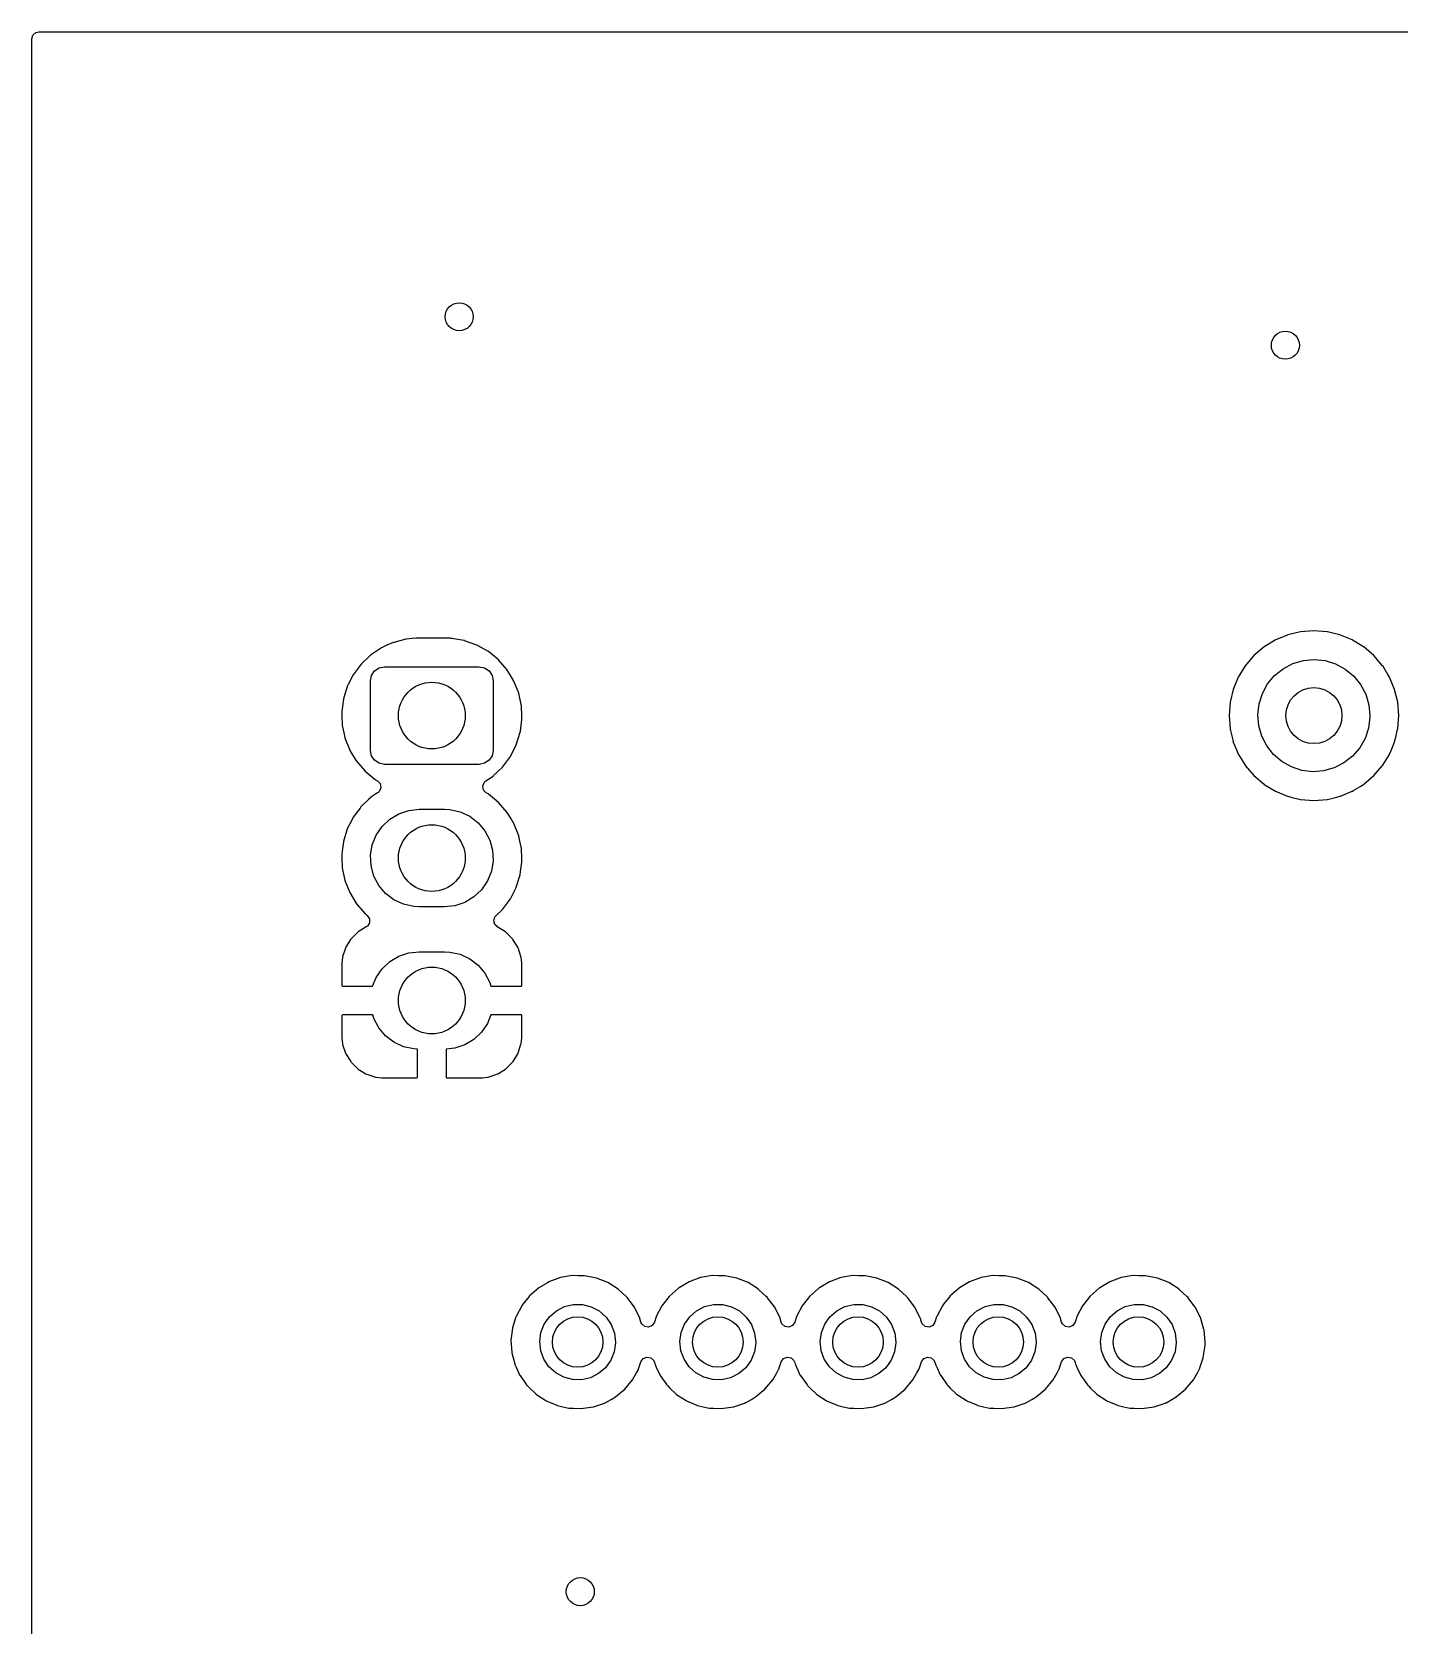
# Model space of a CAD drawing. Extents: x 41 to 172, y -238 to -26.
# Drawn here: x 41.15 to 65.53, y -54.32 to -25.91 of the extents above; entities that cross this region are included whole.
import ezdxf

# ---------------------------------------------------------------- set-up
doc = ezdxf.new("R2010")
doc.units = 0
doc.layers.add('BLACK', color=7, linetype='CONTINUOUS')

msp = doc.modelspace()

# ---------------------------------------------------------------- linework, layer by layer
at = {"layer": 'BLACK', "linetype": 'CONTINUOUS'}
for p, q in [((41.1485, -26.0345), (41.1685, -25.9664)), ((41.1485, -238.125), (41.1485, -26.0345)), ((41.1685, -25.9664), (41.2222, -25.9199)), ((41.2222, -25.9199), (41.2745, -25.9085)), ((41.2745, -25.9085), (172.085, -25.9085)), ((63.6206, -36.6416), (63.5404, -36.6609)), ((63.7665, -36.6066), (63.6206, -36.6416)), ((63.7713, -36.6055), (63.7665, -36.6066)), ((63.7665, -36.6066), (63.7665, -36.6066)), ((64.008, -36.5868), (63.7713, -36.6055)), ((64.2447, -36.6055), (64.008, -36.5868)), ((64.2495, -36.6066), (64.2447, -36.6055)), ((64.3954, -36.6416), (64.2495, -36.6066)), ((64.2495, -36.6066), (64.2495, -36.6066)), ((64.4756, -36.6609), (64.3954, -36.6416)), ((47.3822, -36.8911), (47.1881, -37.0218)), ((47.4807, -36.8467), (47.3822, -36.8911)), ((47.5906, -36.7973), (47.4807, -36.8467)), ((47.5955, -36.7951), (47.5906, -36.7973)), ((47.5906, -36.7973), (47.5906, -36.7973)), ((47.6006, -36.7937), (47.5955, -36.7951)), ((47.8167, -36.7376), (47.6006, -36.7937)), ((47.6006, -36.7937), (47.6006, -36.7937)), ((47.8219, -36.7363), (47.8167, -36.7376)), ((47.8167, -36.7376), (47.8167, -36.7376)), ((47.8272, -36.7358), (47.8219, -36.7363)), ((47.9284, -36.7273), (47.8272, -36.7358)), ((47.8272, -36.7358), (47.8272, -36.7358)), ((47.9963, -36.7215), (47.9284, -36.7273)), ((48.6107, -36.7215), (47.9963, -36.7215)), ((48.6122, -36.7216), (48.6107, -36.7215)), ((48.6311, -36.7225), (48.6122, -36.7216)), ((48.6122, -36.7216), (48.6122, -36.7216)), ((48.6352, -36.7227), (48.6311, -36.7225)), ((48.6311, -36.7225), (48.6311, -36.7225)), ((48.779, -36.7487), (48.6352, -36.7227)), ((48.8602, -36.7633), (48.779, -36.7487)), ((48.8654, -36.7643), (48.8602, -36.7633)), ((48.8602, -36.7633), (48.8602, -36.7633)), ((49.0853, -36.8441), (48.8654, -36.7643)), ((49.2886, -36.9598), (49.0853, -36.8441)), ((63.1186, -36.8758), (62.938, -37.03)), ((63.1228, -36.8732), (63.1186, -36.8758)), ((63.3168, -36.7543), (63.1228, -36.8732)), ((63.1228, -36.8732), (63.1228, -36.8732)), ((63.321, -36.7518), (63.3168, -36.7543)), ((63.3256, -36.7499), (63.321, -36.7518)), ((63.5358, -36.6628), (63.3256, -36.7499)), ((63.3256, -36.7499), (63.3256, -36.7499)), ((63.5404, -36.6609), (63.5358, -36.6628)), ((63.5358, -36.6628), (63.5358, -36.6628)), ((64.4802, -36.6628), (64.4756, -36.6609)), ((64.6904, -36.7499), (64.4802, -36.6628)), ((64.4802, -36.6628), (64.4802, -36.6628)), ((64.695, -36.7518), (64.6904, -36.7499)), ((64.6904, -36.7499), (64.6904, -36.7499)), ((64.6992, -36.7543), (64.695, -36.7518)), ((64.8932, -36.8732), (64.6992, -36.7543)), ((64.8974, -36.8758), (64.8932, -36.8732)), ((64.8932, -36.8732), (64.8932, -36.8732)), ((65.078, -37.03), (64.8974, -36.8758)), ((47.0188, -37.1833), (46.8792, -37.371)), ((47.1755, -37.0338), (47.0188, -37.1833)), ((47.1842, -37.0255), (47.1755, -37.0338)), ((47.1881, -37.0218), (47.1842, -37.0255)), ((47.1842, -37.0255), (47.1842, -37.0255)), ((49.4695, -37.1082), (49.2886, -36.9598)), ((49.6228, -37.2849), (49.4695, -37.1082)), ((62.7812, -37.2148), (62.6882, -37.3667)), ((62.7838, -37.2106), (62.7812, -37.2148)), ((62.7812, -37.2148), (62.7812, -37.2148)), ((62.938, -37.03), (62.7838, -37.2106)), ((63.4604, -37.2632), (63.6334, -37.1728)), ((63.6334, -37.1728), (63.8206, -37.1177)), ((63.8206, -37.1177), (64.015, -37.1)), ((64.015, -37.1), (64.2091, -37.1204)), ((64.2091, -37.1204), (64.3955, -37.1781)), ((64.3955, -37.1781), (64.5672, -37.271)), ((65.2322, -37.2106), (65.078, -37.03)), ((65.2348, -37.2148), (65.2322, -37.2106)), ((65.3278, -37.3667), (65.2348, -37.2148)), ((65.2348, -37.2148), (65.2348, -37.2148)), ((46.8768, -37.3757), (46.7909, -37.5446)), ((46.8792, -37.371), (46.8768, -37.3757)), ((46.8768, -37.3757), (46.8768, -37.3757)), ((47.185, -37.48), (47.204, -37.3843)), ((47.185, -38.72), (47.185, -37.48)), ((47.204, -37.3843), (47.2582, -37.3032)), ((47.2582, -37.3032), (47.3393, -37.249)), ((47.3393, -37.249), (47.435, -37.23)), ((47.435, -37.23), (49.125, -37.23)), ((49.125, -37.23), (49.2207, -37.249)), ((49.2207, -37.249), (49.3018, -37.3032)), ((49.3018, -37.3032), (49.356, -37.3843)), ((49.356, -37.3843), (49.375, -37.48)), ((49.375, -37.48), (49.375, -38.72)), ((49.6256, -37.2894), (49.6228, -37.2849)), ((49.678, -37.3757), (49.6256, -37.2894)), ((49.6256, -37.2894), (49.6256, -37.2894)), ((49.7442, -37.4849), (49.678, -37.3757)), ((49.8301, -37.7024), (49.7442, -37.4849)), ((62.6579, -37.4176), (62.5928, -37.5747)), ((62.6598, -37.413), (62.6579, -37.4176)), ((62.6579, -37.4176), (62.6579, -37.4176)), ((62.6882, -37.3667), (62.6598, -37.413)), ((63.1829, -37.535), (63.3083, -37.3855)), ((63.3083, -37.3855), (63.4604, -37.2632)), ((64.5672, -37.271), (64.7176, -37.3954)), ((64.7176, -37.3954), (64.8409, -37.5466)), ((65.3562, -37.413), (65.3278, -37.3667)), ((65.3581, -37.4176), (65.3562, -37.413)), ((65.4232, -37.5747), (65.3581, -37.4176)), ((65.3581, -37.4176), (65.3581, -37.4176)), ((46.7732, -37.5795), (46.7038, -37.8029)), ((46.7909, -37.5446), (46.7732, -37.5795)), ((49.8782, -37.9314), (49.8301, -37.7024)), ((62.5689, -37.6324), (62.5135, -37.8633)), ((62.5928, -37.5747), (62.5689, -37.6324)), ((63.0299, -37.8921), (63.0889, -37.7061)), ((63.0889, -37.7061), (63.1829, -37.535)), ((64.8409, -37.5466), (64.9325, -37.7189)), ((64.9325, -37.7189), (64.989, -37.9058)), ((65.4471, -37.6324), (65.4232, -37.5747)), ((65.5025, -37.8633), (65.4471, -37.6324)), ((46.6861, -37.9367), (46.6731, -38.0348)), ((46.6731, -38.0348), (46.6733, -38.0402)), ((46.6733, -38.0402), (46.6733, -38.0402)), ((46.6733, -38.0402), (46.6756, -38.1035)), ((46.7031, -37.8082), (46.6861, -37.9367)), ((46.7038, -37.8029), (46.7031, -37.8082)), ((46.7031, -37.8082), (46.7031, -37.8082)), ((49.8784, -37.9367), (49.8782, -37.9314)), ((49.8845, -38.1), (49.8784, -37.9367)), ((62.5135, -37.8633), (62.4948, -38.1)), ((63.0081, -38.086), (63.0299, -37.8921)), ((64.989, -37.9058), (65.008, -38.1)), ((65.5212, -38.1), (65.5025, -37.8633)), ((46.6756, -38.1035), (46.6818, -38.2686)), ((46.6818, -38.2686), (46.6829, -38.2738)), ((46.6829, -38.2738), (46.7164, -38.4333)), ((49.8588, -38.3773), (49.8862, -38.1705)), ((49.8869, -38.1652), (49.8845, -38.1)), ((49.8862, -38.1705), (49.8869, -38.1652)), ((49.8862, -38.1705), (49.8862, -38.1705)), ((62.4948, -38.1), (62.5135, -38.3367)), ((62.5135, -38.3367), (62.5146, -38.3415)), ((62.5146, -38.3415), (62.5146, -38.3415)), ((62.5146, -38.3415), (62.5496, -38.4874)), ((63.0244, -38.2805), (63.0081, -38.086)), ((63.0782, -38.4681), (63.0244, -38.2805)), ((64.9831, -38.3215), (64.9215, -38.5067)), ((65.0076, -38.1279), (64.9831, -38.3215)), ((65.008, -38.1), (65.0076, -38.1279)), ((65.4664, -38.4874), (65.5014, -38.3415)), ((65.5014, -38.3415), (65.5025, -38.3367)), ((65.5014, -38.3415), (65.5014, -38.3415)), ((65.5025, -38.3367), (65.5212, -38.1)), ((46.7164, -38.4333), (46.7299, -38.4976)), ((46.7299, -38.4976), (46.8158, -38.7151)), ((49.6835, -38.8238), (49.7844, -38.6253)), ((49.7844, -38.6253), (49.7868, -38.6205)), ((49.7844, -38.6253), (49.7844, -38.6253)), ((49.7868, -38.6205), (49.8562, -38.3971)), ((49.8562, -38.3971), (49.8588, -38.3773)), ((62.5496, -38.4874), (62.5689, -38.5676)), ((62.5689, -38.5676), (62.5708, -38.5722)), ((62.5708, -38.5722), (62.5708, -38.5722)), ((62.5708, -38.5722), (62.6319, -38.7197)), ((63.1674, -38.6417), (63.0782, -38.4681)), ((64.9215, -38.5067), (64.8251, -38.6764)), ((65.3841, -38.7197), (65.4452, -38.5722)), ((65.4452, -38.5722), (65.4471, -38.5676)), ((65.4452, -38.5722), (65.4452, -38.5722)), ((65.4471, -38.5676), (65.4664, -38.4874)), ((46.8158, -38.7151), (46.8186, -38.7197)), ((46.8186, -38.7197), (46.9153, -38.8791)), ((46.9153, -38.8791), (46.9372, -38.9151)), ((46.9372, -38.9151), (47.0905, -39.0918)), ((47.204, -38.8157), (47.185, -38.72)), ((47.2582, -38.8968), (47.204, -38.8157)), ((47.3393, -38.951), (47.2582, -38.8968)), ((49.3018, -38.8968), (49.2207, -38.951)), ((49.356, -38.8157), (49.3018, -38.8968)), ((49.375, -38.72), (49.356, -38.8157)), ((49.5412, -39.0167), (49.6808, -38.829)), ((49.6808, -38.829), (49.6835, -38.8238)), ((62.6319, -38.7197), (62.6598, -38.787)), ((62.6598, -38.787), (62.6623, -38.7912)), ((62.6623, -38.7912), (62.7812, -38.9852)), ((63.2887, -38.7947), (63.1674, -38.6417)), ((63.4373, -38.9211), (63.2887, -38.7947)), ((64.6976, -38.8242), (64.5438, -38.9443)), ((64.8251, -38.6764), (64.6976, -38.8242)), ((65.2348, -38.9852), (65.3537, -38.7912)), ((65.3537, -38.7912), (65.3562, -38.787)), ((65.3562, -38.787), (65.3841, -38.7197)), ((47.0905, -39.0918), (47.2714, -39.2402)), ((47.435, -38.97), (47.3393, -38.951)), ((49.125, -38.97), (47.435, -38.97)), ((49.2207, -38.951), (49.125, -38.97)), ((49.2936, -39.2309), (49.3719, -39.1782)), ((49.3719, -39.1782), (49.3805, -39.17)), ((49.3805, -39.17), (49.4624, -39.0918)), ((49.4624, -39.0918), (49.5412, -39.0167)), ((62.7812, -38.9852), (62.7812, -38.9852)), ((62.7812, -38.9852), (62.7838, -38.9894)), ((62.7838, -38.9894), (62.938, -39.17)), ((62.938, -39.17), (63.1186, -39.3242)), ((63.6077, -39.0164), (63.4373, -38.9211)), ((63.7933, -39.0767), (63.6077, -39.0164)), ((63.9871, -39.0998), (63.7933, -39.0767)), ((64.1816, -39.0848), (63.9871, -39.0998)), ((64.3696, -39.0323), (64.1816, -39.0848)), ((64.5438, -38.9443), (64.3696, -39.0323)), ((64.8974, -39.3242), (65.078, -39.17)), ((65.078, -39.17), (65.2322, -38.9894)), ((65.2322, -38.9894), (65.2348, -38.9852)), ((65.2348, -38.9852), (65.2348, -38.9852)), ((47.3111, -39.479), (47.1881, -39.5618)), ((47.2714, -39.2402), (47.276, -39.2428)), ((47.276, -39.2428), (47.276, -39.2428)), ((47.276, -39.2428), (47.3085, -39.2613)), ((47.3085, -39.2613), (47.3578, -39.3124)), ((47.3165, -39.4753), (47.3111, -39.479)), ((47.3457, -39.4481), (47.3165, -39.4753)), ((47.3717, -39.382), (47.3457, -39.4481)), ((47.3578, -39.3124), (47.3717, -39.382)), ((49.1883, -39.358), (49.2143, -39.2919)), ((49.2022, -39.4276), (49.1883, -39.358)), ((49.2515, -39.4787), (49.2022, -39.4276)), ((49.2143, -39.2919), (49.2434, -39.2647)), ((49.2434, -39.2647), (49.2936, -39.2309)), ((49.284, -39.4972), (49.2515, -39.4787)), ((63.1186, -39.3242), (63.1228, -39.3268)), ((63.1228, -39.3268), (63.1228, -39.3268)), ((63.1228, -39.3268), (63.2931, -39.4311)), ((63.2931, -39.4311), (63.321, -39.4482)), ((63.321, -39.4482), (63.3256, -39.4501)), ((63.3256, -39.4501), (63.3256, -39.4501)), ((63.3256, -39.4501), (63.5358, -39.5372)), ((64.4802, -39.5372), (64.6904, -39.4501)), ((64.6904, -39.4501), (64.695, -39.4482)), ((64.6904, -39.4501), (64.6904, -39.4501)), ((64.695, -39.4482), (64.7229, -39.4311)), ((64.7229, -39.4311), (64.8457, -39.3559)), ((64.8457, -39.3559), (64.8932, -39.3268)), ((64.8932, -39.3268), (64.8974, -39.3242)), ((64.8932, -39.3268), (64.8932, -39.3268)), ((47, -39.7485), (46.8792, -39.911)), ((47.0156, -39.7276), (47, -39.7485)), ((47.0188, -39.7233), (47.0156, -39.7276)), ((47.1538, -39.5945), (47.0188, -39.7233)), ((47.1842, -39.5655), (47.1538, -39.5945)), ((47.1881, -39.5618), (47.1842, -39.5655)), ((47.1842, -39.5655), (47.1842, -39.5655)), ((47.8682, -39.7903), (48.055, -39.77)), ((48.055, -39.77), (48.505, -39.77)), ((48.505, -39.77), (48.602, -39.7754)), ((49.2886, -39.4998), (49.284, -39.4972)), ((49.284, -39.4972), (49.284, -39.4972)), ((49.4695, -39.6482), (49.2886, -39.4998)), ((49.6228, -39.8249), (49.4695, -39.6482)), ((63.5358, -39.5372), (63.5404, -39.5391)), ((63.5404, -39.5391), (63.598, -39.5529)), ((63.598, -39.5529), (63.7665, -39.5934)), ((63.7665, -39.5934), (63.7665, -39.5934)), ((63.7665, -39.5934), (63.7713, -39.5945)), ((63.7713, -39.5945), (64.008, -39.6132)), ((64.008, -39.6132), (64.2447, -39.5945)), ((64.2447, -39.5945), (64.2495, -39.5934)), ((64.2495, -39.5934), (64.418, -39.5529)), ((64.2495, -39.5934), (64.2495, -39.5934)), ((64.418, -39.5529), (64.4756, -39.5391)), ((64.4756, -39.5391), (64.4802, -39.5372)), ((46.8188, -40.0298), (46.7732, -40.1195)), ((46.8768, -39.9157), (46.8188, -40.0298)), ((46.8792, -39.911), (46.8768, -39.9157)), ((46.8768, -39.9157), (46.8768, -39.9157)), ((47.3925, -40.0761), (47.529, -39.947)), ((47.529, -39.947), (47.6901, -39.8502)), ((47.6901, -39.8502), (47.8682, -39.7903)), ((48.602, -39.7754), (48.7854, -39.8164)), ((48.7854, -39.8164), (48.9557, -39.8958)), ((48.9557, -39.8958), (49.105, -40.01)), ((49.105, -40.01), (49.2263, -40.1535)), ((49.6256, -39.8294), (49.6228, -39.8249)), ((49.6939, -39.9419), (49.6256, -39.8294)), ((49.6256, -39.8294), (49.6256, -39.8294)), ((49.7442, -40.0249), (49.6939, -39.9419)), ((49.8301, -40.2424), (49.7442, -40.0249)), ((46.7732, -40.1195), (46.7038, -40.3429)), ((47.217, -40.406), (47.2868, -40.2316)), ((47.2868, -40.2316), (47.3925, -40.0761)), ((49.2263, -40.1535), (49.3139, -40.3197)), ((49.3139, -40.3197), (49.3638, -40.5009)), ((49.8312, -40.2477), (49.8301, -40.2424)), ((49.8501, -40.3378), (49.8312, -40.2477)), ((49.8312, -40.2477), (49.8312, -40.2477)), ((49.8782, -40.4714), (49.8501, -40.3378)), ((46.6806, -40.5176), (46.6731, -40.5748)), ((46.6731, -40.5748), (46.6733, -40.5802)), ((46.6733, -40.5802), (46.6756, -40.6434)), ((46.6733, -40.5802), (46.6733, -40.5802)), ((46.7031, -40.3482), (46.6806, -40.5176)), ((46.7038, -40.3429), (46.7031, -40.3482)), ((46.7031, -40.3482), (46.7031, -40.3482)), ((47.1864, -40.5914), (47.217, -40.406)), ((47.1962, -40.7791), (47.1864, -40.5914)), ((49.3638, -40.5009), (49.3736, -40.6886)), ((49.8784, -40.4767), (49.8782, -40.4714)), ((49.8845, -40.64), (49.8784, -40.4767)), ((46.6756, -40.6434), (46.6818, -40.8086)), ((46.6818, -40.8086), (46.6829, -40.8138)), ((46.6829, -40.8138), (46.7236, -41.0078)), ((47.2461, -40.9603), (47.1962, -40.7791)), ((49.343, -40.874), (49.2732, -41.0484)), ((49.3736, -40.6886), (49.343, -40.874)), ((49.8562, -40.9371), (49.8641, -40.8774)), ((49.8641, -40.8774), (49.8862, -40.7105)), ((49.8869, -40.7052), (49.8845, -40.64)), ((49.8862, -40.7105), (49.8869, -40.7052)), ((49.8862, -40.7105), (49.8862, -40.7105)), ((46.7236, -41.0078), (46.7299, -41.0376)), ((46.7299, -41.0376), (46.8158, -41.2551)), ((47.3337, -41.1265), (47.2461, -40.9603)), ((47.455, -41.27), (47.3337, -41.1265)), ((49.2732, -41.0484), (49.1675, -41.2039)), ((49.7126, -41.3065), (49.7844, -41.1653)), ((49.7844, -41.1653), (49.7868, -41.1605)), ((49.7844, -41.1653), (49.7844, -41.1653)), ((49.7868, -41.1605), (49.8562, -40.9371)), ((46.8158, -41.2551), (46.9372, -41.4551)), ((46.9372, -41.4551), (47.0905, -41.6318)), ((47.6043, -41.3842), (47.455, -41.27)), ((47.7746, -41.4636), (47.6043, -41.3842)), ((47.958, -41.5046), (47.7746, -41.4636)), ((48.8699, -41.4298), (48.6918, -41.4897)), ((49.031, -41.333), (48.8699, -41.4298)), ((49.1675, -41.2039), (49.031, -41.333)), ((49.5412, -41.5567), (49.6808, -41.369)), ((49.6808, -41.369), (49.7126, -41.3065)), ((47.0905, -41.6318), (47.0946, -41.6352)), ((47.0946, -41.6352), (47.1282, -41.6628)), ((47.1282, -41.6628), (47.1682, -41.7214)), ((47.1682, -41.7214), (47.1701, -41.7924)), ((48.055, -41.51), (47.958, -41.5046)), ((48.505, -41.51), (48.055, -41.51)), ((48.6918, -41.4897), (48.505, -41.51)), ((49.3849, -41.7588), (49.4054, -41.6908)), ((49.4043, -41.827), (49.3849, -41.7588)), ((49.4054, -41.6908), (49.4239, -41.6686)), ((49.4239, -41.6686), (49.5412, -41.5567)), ((46.9558, -41.9671), (46.8413, -42.0818)), ((46.9672, -41.9581), (46.9558, -41.9671)), ((47.1113, -41.8689), (46.9672, -41.9581)), ((47.1334, -41.8531), (47.1108, -41.8682)), ((47.1108, -41.8682), (47.1113, -41.8689)), ((47.1701, -41.7924), (47.1334, -41.8531)), ((49.4488, -41.8662), (49.4043, -41.827)), ((49.4475, -41.8683), (49.4488, -41.8662)), ((49.5918, -41.9572), (49.4475, -41.8683)), ((49.6032, -41.9663), (49.5918, -41.9572)), ((49.7179, -42.0808), (49.6032, -41.9663)), ((46.741, -42.2444), (46.6899, -42.3987)), ((46.7472, -42.2312), (46.741, -42.2444)), ((46.8322, -42.0932), (46.7472, -42.2312)), ((46.8413, -42.0818), (46.8322, -42.0932)), ((47.8682, -42.3303), (48.055, -42.31)), ((48.055, -42.31), (48.505, -42.31)), ((48.505, -42.31), (48.602, -42.3154)), ((48.602, -42.3154), (48.7854, -42.3564)), ((49.7269, -42.0922), (49.7179, -42.0808)), ((49.8122, -42.23), (49.7269, -42.0922)), ((49.8184, -42.2432), (49.8122, -42.23)), ((49.8699, -42.3974), (49.8184, -42.2432)), ((46.6773, -42.5064), (46.677, -42.5129)), ((46.677, -42.5129), (46.677, -42.9079)), ((46.687, -42.4121), (46.6773, -42.5064)), ((46.6899, -42.3987), (46.687, -42.4121)), ((47.3925, -42.6161), (47.529, -42.487)), ((47.529, -42.487), (47.6901, -42.3902)), ((47.6901, -42.3902), (47.8682, -42.3303)), ((48.7854, -42.3564), (48.9557, -42.4358)), ((48.9557, -42.4358), (49.105, -42.55)), ((49.105, -42.55), (49.2263, -42.6935)), ((49.8727, -42.4108), (49.8699, -42.3974)), ((49.8827, -42.5064), (49.8727, -42.4108)), ((49.883, -42.5129), (49.8827, -42.5064)), ((49.883, -42.9125), (49.883, -42.5129)), ((47.2251, -42.926), (47.2868, -42.7716)), ((47.2868, -42.7716), (47.3925, -42.6161)), ((49.2263, -42.6935), (49.3139, -42.8597)), ((49.3139, -42.8597), (49.3322, -42.926)), ((46.677, -42.9079), (46.6815, -42.9231)), ((46.6815, -42.9231), (46.6829, -42.9243)), ((46.6829, -42.9243), (46.6905, -42.926)), ((46.6905, -42.926), (47.2251, -42.926)), ((49.3322, -42.926), (49.8649, -42.926)), ((49.8649, -42.926), (49.8801, -42.9215)), ((49.8801, -42.9215), (49.8813, -42.9201)), ((49.8813, -42.9201), (49.883, -42.9125)), ((46.6787, -43.4399), (46.677, -43.4475)), ((46.677, -43.4475), (46.677, -43.8471)), ((46.6799, -43.4385), (46.6787, -43.4399)), ((46.6951, -43.434), (46.6799, -43.4385)), ((47.2278, -43.434), (46.6951, -43.434)), ((47.2461, -43.5003), (47.2278, -43.434)), ((49.3349, -43.434), (49.2732, -43.5884)), ((49.8695, -43.434), (49.3349, -43.434)), ((49.8771, -43.4357), (49.8695, -43.434)), ((49.8785, -43.4369), (49.8771, -43.4357)), ((49.883, -43.4521), (49.8785, -43.4369)), ((49.883, -43.8471), (49.883, -43.4521)), ((47.3337, -43.6665), (47.2461, -43.5003)), ((47.455, -43.81), (47.3337, -43.6665)), ((49.1675, -43.7439), (49.031, -43.873)), ((49.2732, -43.5884), (49.1675, -43.7439)), ((46.677, -43.8471), (46.6773, -43.8536)), ((46.6773, -43.8536), (46.6873, -43.9492)), ((46.6873, -43.9492), (46.6901, -43.9626)), ((46.6901, -43.9626), (46.7416, -44.1168)), ((47.6043, -43.9242), (47.455, -43.81)), ((47.7746, -44.0036), (47.6043, -43.9242)), ((47.958, -44.0446), (47.7746, -44.0036)), ((48.6918, -44.0297), (48.534, -44.0468)), ((48.8699, -43.9698), (48.6918, -44.0297)), ((49.031, -43.873), (48.8699, -43.9698)), ((49.819, -44.1156), (49.8701, -43.9613)), ((49.8701, -43.9613), (49.873, -43.9479)), ((49.873, -43.9479), (49.8827, -43.8536)), ((49.8827, -43.8536), (49.883, -43.8471)), ((46.7416, -44.1168), (46.7478, -44.13)), ((46.7478, -44.13), (46.8331, -44.2678)), ((46.8331, -44.2678), (46.8421, -44.2792)), ((46.8421, -44.2792), (46.9568, -44.3937)), ((48.026, -44.0484), (47.958, -44.0446)), ((48.026, -44.5445), (48.026, -44.0484)), ((48.534, -44.0468), (48.534, -44.5399)), ((49.6042, -44.3929), (49.7187, -44.2782)), ((49.7187, -44.2782), (49.7278, -44.2668)), ((49.7278, -44.2668), (49.8128, -44.1288)), ((49.8128, -44.1288), (49.819, -44.1156)), ((46.9568, -44.3937), (46.9682, -44.4028)), ((46.9682, -44.4028), (47.1062, -44.4878)), ((47.1062, -44.4878), (47.1194, -44.494)), ((47.1194, -44.494), (47.2737, -44.5451)), ((47.2737, -44.5451), (47.2871, -44.548)), ((47.2871, -44.548), (47.3814, -44.5577)), ((47.3814, -44.5577), (47.3879, -44.558)), ((47.3879, -44.558), (48.0079, -44.558)), ((48.0079, -44.558), (48.0231, -44.5535)), ((48.0231, -44.5535), (48.0243, -44.5521)), ((48.0243, -44.5521), (48.026, -44.5445)), ((48.534, -44.5399), (48.5385, -44.5551)), ((48.5385, -44.5551), (48.5399, -44.5563)), ((48.5399, -44.5563), (48.5475, -44.558)), ((48.5475, -44.558), (49.1721, -44.558)), ((49.1721, -44.558), (49.1786, -44.5577)), ((49.1786, -44.5577), (49.2742, -44.5477)), ((49.2742, -44.5477), (49.2876, -44.5449)), ((49.2876, -44.5449), (49.4418, -44.4934)), ((49.4418, -44.4934), (49.455, -44.4872)), ((49.455, -44.4872), (49.5928, -44.4019)), ((49.5928, -44.4019), (49.6042, -44.3929)), ((50.34, -48.2141), (50.191, -48.3027)), ((50.3683, -48.1972), (50.34, -48.2141)), ((50.5724, -48.1219), (50.3683, -48.1972)), ((50.5781, -48.121), (50.5724, -48.1219)), ((50.781, -48.0861), (50.5781, -48.121)), ((50.5781, -48.121), (50.5781, -48.121)), ((50.7867, -48.0851), (50.781, -48.0861)), ((50.781, -48.0861), (50.781, -48.0861)), ((50.8894, -48.0864), (50.7867, -48.0851)), ((50.9985, -48.0879), (50.8894, -48.0864)), ((51.0042, -48.0879), (50.9985, -48.0879)), ((50.9985, -48.0879), (50.9985, -48.0879)), ((51.2176, -48.1304), (51.0042, -48.0879)), ((51.4196, -48.211), (51.2176, -48.1304)), ((51.6036, -48.327), (51.4196, -48.211)), ((52.84, -48.2141), (52.691, -48.3027)), ((52.8683, -48.1972), (52.84, -48.2141)), ((53.0724, -48.1219), (52.8683, -48.1972)), ((53.0781, -48.121), (53.0724, -48.1219)), ((53.281, -48.0861), (53.0781, -48.121)), ((53.0781, -48.121), (53.0781, -48.121)), ((53.2867, -48.0851), (53.281, -48.0861)), ((53.281, -48.0861), (53.281, -48.0861)), ((53.3894, -48.0864), (53.2867, -48.0851)), ((53.4985, -48.0879), (53.3894, -48.0864)), ((53.5042, -48.0879), (53.4985, -48.0879)), ((53.4985, -48.0879), (53.4985, -48.0879)), ((53.7176, -48.1304), (53.5042, -48.0879)), ((53.9196, -48.211), (53.7176, -48.1304)), ((54.1036, -48.327), (53.9196, -48.211)), ((55.34, -48.2141), (55.191, -48.3027)), ((55.3683, -48.1972), (55.34, -48.2141)), ((55.5724, -48.1219), (55.3683, -48.1972)), ((55.5781, -48.121), (55.5724, -48.1219)), ((55.781, -48.0861), (55.5781, -48.121)), ((55.5781, -48.121), (55.5781, -48.121)), ((55.7867, -48.0851), (55.781, -48.0861)), ((55.781, -48.0861), (55.781, -48.0861)), ((55.8894, -48.0864), (55.7867, -48.0851)), ((55.9985, -48.0879), (55.8894, -48.0864)), ((56.0042, -48.0879), (55.9985, -48.0879)), ((55.9985, -48.0879), (55.9985, -48.0879)), ((56.2176, -48.1304), (56.0042, -48.0879)), ((56.4196, -48.211), (56.2176, -48.1304)), ((56.6036, -48.327), (56.4196, -48.211)), ((57.84, -48.2141), (57.691, -48.3027)), ((57.8683, -48.1972), (57.84, -48.2141)), ((58.0724, -48.1219), (57.8683, -48.1972)), ((58.0781, -48.121), (58.0724, -48.1219)), ((58.281, -48.0861), (58.0781, -48.121)), ((58.0781, -48.121), (58.0781, -48.121)), ((58.2867, -48.0851), (58.281, -48.0861)), ((58.281, -48.0861), (58.281, -48.0861)), ((58.3894, -48.0864), (58.2867, -48.0851)), ((58.4985, -48.0879), (58.3894, -48.0864)), ((58.5042, -48.0879), (58.4985, -48.0879)), ((58.4985, -48.0879), (58.4985, -48.0879)), ((58.7176, -48.1304), (58.5042, -48.0879)), ((58.9196, -48.211), (58.7176, -48.1304)), ((59.1036, -48.327), (58.9196, -48.211)), ((60.34, -48.2141), (60.191, -48.3027)), ((60.3683, -48.1972), (60.34, -48.2141)), ((60.5724, -48.1219), (60.3683, -48.1972)), ((60.5781, -48.121), (60.5724, -48.1219)), ((60.781, -48.0861), (60.5781, -48.121)), ((60.5781, -48.121), (60.5781, -48.121)), ((60.7867, -48.0851), (60.781, -48.0861)), ((60.781, -48.0861), (60.781, -48.0861)), ((60.8894, -48.0864), (60.7867, -48.0851)), ((60.9985, -48.0879), (60.8894, -48.0864)), ((61.0042, -48.0879), (60.9985, -48.0879)), ((60.9985, -48.0879), (60.9985, -48.0879)), ((61.2176, -48.1304), (61.0042, -48.0879)), ((61.4196, -48.211), (61.2176, -48.1304)), ((61.6036, -48.327), (61.4196, -48.211)), ((50.0143, -48.4564), (49.9046, -48.5955)), ((50.0178, -48.4518), (50.0143, -48.4564)), ((50.1814, -48.3084), (50.0178, -48.4518)), ((50.191, -48.3027), (50.1814, -48.3084)), ((51.6078, -48.331), (51.6036, -48.327)), ((51.7435, -48.4564), (51.6078, -48.331)), ((51.6078, -48.331), (51.6078, -48.331)), ((51.7633, -48.4747), (51.7435, -48.4564)), ((51.7667, -48.4793), (51.7633, -48.4747)), ((51.888, -48.6417), (51.7667, -48.4793)), ((51.7667, -48.4793), (51.7667, -48.4793)), ((52.5143, -48.4564), (52.4046, -48.5955)), ((52.5178, -48.4518), (52.5143, -48.4564)), ((52.6814, -48.3084), (52.5178, -48.4518)), ((52.691, -48.3027), (52.6814, -48.3084)), ((54.1078, -48.331), (54.1036, -48.327)), ((54.2435, -48.4564), (54.1078, -48.331)), ((54.1078, -48.331), (54.1078, -48.331)), ((54.2633, -48.4747), (54.2435, -48.4564)), ((54.2667, -48.4793), (54.2633, -48.4747)), ((54.388, -48.6417), (54.2667, -48.4793)), ((54.2667, -48.4793), (54.2667, -48.4793)), ((55.0143, -48.4564), (54.9046, -48.5955)), ((55.0178, -48.4518), (55.0143, -48.4564)), ((55.1814, -48.3084), (55.0178, -48.4518)), ((55.191, -48.3027), (55.1814, -48.3084)), ((56.6078, -48.331), (56.6036, -48.327)), ((56.7435, -48.4564), (56.6078, -48.331)), ((56.6078, -48.331), (56.6078, -48.331)), ((56.7633, -48.4747), (56.7435, -48.4564)), ((56.7667, -48.4793), (56.7633, -48.4747)), ((56.888, -48.6417), (56.7667, -48.4793)), ((56.7667, -48.4793), (56.7667, -48.4793)), ((57.5143, -48.4564), (57.4046, -48.5955)), ((57.5178, -48.4518), (57.5143, -48.4564)), ((57.6814, -48.3084), (57.5178, -48.4518)), ((57.691, -48.3027), (57.6814, -48.3084)), ((59.1078, -48.331), (59.1036, -48.327)), ((59.2435, -48.4564), (59.1078, -48.331)), ((59.1078, -48.331), (59.1078, -48.331)), ((59.2633, -48.4747), (59.2435, -48.4564)), ((59.2667, -48.4793), (59.2633, -48.4747)), ((59.388, -48.6417), (59.2667, -48.4793)), ((59.2667, -48.4793), (59.2667, -48.4793)), ((60.0143, -48.4564), (59.9046, -48.5955)), ((60.0178, -48.4518), (60.0143, -48.4564)), ((60.1814, -48.3084), (60.0178, -48.4518)), ((60.191, -48.3027), (60.1814, -48.3084)), ((61.6078, -48.331), (61.6036, -48.327)), ((61.7435, -48.4564), (61.6078, -48.331)), ((61.6078, -48.331), (61.6078, -48.331)), ((61.7633, -48.4747), (61.7435, -48.4564)), ((61.7667, -48.4793), (61.7633, -48.4747)), ((61.888, -48.6417), (61.7667, -48.4793)), ((61.7667, -48.4793), (61.7667, -48.4793)), ((49.7802, -48.8207), (49.7202, -49.014)), ((49.7819, -48.8152), (49.7802, -48.8207)), ((49.8832, -48.6227), (49.7819, -48.8152)), ((49.9046, -48.5955), (49.8832, -48.6227)), ((50.2851, -48.951), (50.3784, -48.8183)), ((50.3784, -48.8183), (50.5006, -48.7117)), ((50.5006, -48.7117), (50.6447, -48.6373)), ((50.6447, -48.6373), (50.8024, -48.5995)), ((50.8024, -48.5995), (50.9646, -48.6003)), ((50.9646, -48.6003), (51.1219, -48.6398)), ((51.1219, -48.6398), (51.2652, -48.7157)), ((51.2652, -48.7157), (51.3863, -48.8236)), ((51.3863, -48.8236), (51.4782, -48.9573)), ((51.8934, -48.649), (51.888, -48.6417)), ((51.9896, -48.8441), (51.8934, -48.649)), ((51.9912, -48.8496), (51.9896, -48.8441)), ((52.009, -48.9128), (51.9912, -48.8496)), ((52.2802, -48.8207), (52.2506, -48.9159)), ((52.2819, -48.8152), (52.2802, -48.8207)), ((52.2802, -48.8207), (52.2802, -48.8207)), ((52.3832, -48.6227), (52.2819, -48.8152)), ((52.4046, -48.5955), (52.3832, -48.6227)), ((52.7851, -48.951), (52.8784, -48.8183)), ((52.8784, -48.8183), (53.0006, -48.7117)), ((53.0006, -48.7117), (53.1447, -48.6373)), ((53.1447, -48.6373), (53.3024, -48.5995)), ((53.3024, -48.5995), (53.4646, -48.6003)), ((53.4646, -48.6003), (53.6219, -48.6398)), ((53.6219, -48.6398), (53.7652, -48.7157)), ((53.7652, -48.7157), (53.8863, -48.8236)), ((53.8863, -48.8236), (53.9782, -48.9573)), ((54.3934, -48.649), (54.388, -48.6417)), ((54.4896, -48.8441), (54.3934, -48.649)), ((54.4912, -48.8496), (54.4896, -48.8441)), ((54.509, -48.9128), (54.4912, -48.8496)), ((54.7802, -48.8207), (54.7506, -48.9159)), ((54.7819, -48.8152), (54.7802, -48.8207)), ((54.7802, -48.8207), (54.7802, -48.8207)), ((54.8832, -48.6227), (54.7819, -48.8152)), ((54.9046, -48.5955), (54.8832, -48.6227)), ((55.2851, -48.951), (55.3784, -48.8183)), ((55.3784, -48.8183), (55.5006, -48.7117)), ((55.5006, -48.7117), (55.6447, -48.6373)), ((55.6447, -48.6373), (55.8024, -48.5995)), ((55.8024, -48.5995), (55.9646, -48.6003)), ((55.9646, -48.6003), (56.1219, -48.6398)), ((56.1219, -48.6398), (56.2652, -48.7157)), ((56.2652, -48.7157), (56.3863, -48.8236)), ((56.3863, -48.8236), (56.4782, -48.9573)), ((56.8934, -48.649), (56.888, -48.6417)), ((56.9896, -48.8441), (56.8934, -48.649)), ((56.9912, -48.8496), (56.9896, -48.8441)), ((57.009, -48.9128), (56.9912, -48.8496)), ((57.2802, -48.8207), (57.2506, -48.9159)), ((57.2819, -48.8152), (57.2802, -48.8207)), ((57.2802, -48.8207), (57.2802, -48.8207)), ((57.3832, -48.6227), (57.2819, -48.8152)), ((57.4046, -48.5955), (57.3832, -48.6227)), ((57.7851, -48.951), (57.8784, -48.8183)), ((57.8784, -48.8183), (58.0006, -48.7117)), ((58.0006, -48.7117), (58.1447, -48.6373)), ((58.1447, -48.6373), (58.3024, -48.5995)), ((58.3024, -48.5995), (58.4646, -48.6003)), ((58.4646, -48.6003), (58.6219, -48.6398)), ((58.6219, -48.6398), (58.7652, -48.7157)), ((58.7652, -48.7157), (58.8863, -48.8236)), ((58.8863, -48.8236), (58.9782, -48.9573)), ((59.3934, -48.649), (59.388, -48.6417)), ((59.4896, -48.8441), (59.3934, -48.649)), ((59.4912, -48.8496), (59.4896, -48.8441)), ((59.509, -48.9128), (59.4912, -48.8496)), ((59.7802, -48.8207), (59.7506, -48.9159)), ((59.7819, -48.8152), (59.7802, -48.8207)), ((59.7802, -48.8207), (59.7802, -48.8207)), ((59.8832, -48.6227), (59.7819, -48.8152)), ((59.9046, -48.5955), (59.8832, -48.6227)), ((60.2851, -48.951), (60.3784, -48.8183)), ((60.3784, -48.8183), (60.5006, -48.7117)), ((60.5006, -48.7117), (60.6447, -48.6373)), ((60.6447, -48.6373), (60.8024, -48.5995)), ((60.8024, -48.5995), (60.9646, -48.6003)), ((60.9646, -48.6003), (61.1219, -48.6398)), ((61.1219, -48.6398), (61.2652, -48.7157)), ((61.2652, -48.7157), (61.3863, -48.8236)), ((61.3863, -48.8236), (61.4782, -48.9573)), ((61.8934, -48.649), (61.888, -48.6417)), ((61.9896, -48.8441), (61.8934, -48.649)), ((61.9912, -48.8496), (61.9896, -48.8441)), ((62.0468, -49.0468), (61.9912, -48.8496)), ((49.7174, -49.0229), (49.6918, -49.2389)), ((49.7202, -49.014), (49.7174, -49.0229)), ((50.205, -49.2629), (50.2262, -49.1021)), ((50.2262, -49.1021), (50.2851, -48.951)), ((51.4782, -48.9573), (51.5355, -49.109)), ((51.5355, -49.109), (51.555, -49.27)), ((52.0232, -48.9451), (52.009, -48.9128)), ((52.0762, -48.9924), (52.0232, -48.9451)), ((52.1463, -49.0036), (52.0762, -48.9924)), ((52.2113, -48.9751), (52.1463, -49.0036)), ((52.2506, -48.9159), (52.2113, -48.9751)), ((52.705, -49.2629), (52.7262, -49.1021)), ((52.7262, -49.1021), (52.7851, -48.951)), ((53.9782, -48.9573), (54.0355, -49.109)), ((54.0355, -49.109), (54.055, -49.27)), ((54.5232, -48.9451), (54.509, -48.9128)), ((54.5762, -48.9924), (54.5232, -48.9451)), ((54.6463, -49.0036), (54.5762, -48.9924)), ((54.7113, -48.9751), (54.6463, -49.0036)), ((54.7506, -48.9159), (54.7113, -48.9751)), ((55.205, -49.2629), (55.2262, -49.1021)), ((55.2262, -49.1021), (55.2851, -48.951)), ((56.4782, -48.9573), (56.5355, -49.109)), ((56.5355, -49.109), (56.555, -49.27)), ((57.0232, -48.9451), (57.009, -48.9128)), ((57.0762, -48.9924), (57.0232, -48.9451)), ((57.1463, -49.0036), (57.0762, -48.9924)), ((57.2113, -48.9751), (57.1463, -49.0036)), ((57.2506, -48.9159), (57.2113, -48.9751)), ((57.705, -49.2629), (57.7262, -49.1021)), ((57.7262, -49.1021), (57.7851, -48.951)), ((58.9782, -48.9573), (59.0355, -49.109)), ((59.0355, -49.109), (59.055, -49.27)), ((59.5232, -48.9451), (59.509, -48.9128)), ((59.5762, -48.9924), (59.5232, -48.9451)), ((59.6463, -49.0036), (59.5762, -48.9924)), ((59.7113, -48.9751), (59.6463, -49.0036)), ((59.7506, -48.9159), (59.7113, -48.9751)), ((60.205, -49.2629), (60.2262, -49.1021)), ((60.2262, -49.1021), (60.2851, -48.951)), ((61.4782, -48.9573), (61.5355, -49.109)), ((61.5355, -49.109), (61.555, -49.27)), ((62.0487, -49.0534), (62.0468, -49.0468)), ((62.0686, -49.27), (62.0487, -49.0534)), ((49.6918, -49.2389), (49.7061, -49.4559)), ((50.2228, -49.4241), (50.205, -49.2629)), ((50.2786, -49.5764), (50.2228, -49.4241)), ((51.5549, -49.2841), (51.532, -49.4447)), ((51.555, -49.27), (51.5549, -49.2841)), ((52.7228, -49.4241), (52.705, -49.2629)), ((52.7786, -49.5764), (52.7228, -49.4241)), ((54.0549, -49.2841), (54.032, -49.4447)), ((54.055, -49.27), (54.0549, -49.2841)), ((55.2228, -49.4241), (55.205, -49.2629)), ((55.2786, -49.5764), (55.2228, -49.4241)), ((56.5549, -49.2841), (56.532, -49.4447)), ((56.555, -49.27), (56.5549, -49.2841)), ((57.7228, -49.4241), (57.705, -49.2629)), ((57.7786, -49.5764), (57.7228, -49.4241)), ((59.0549, -49.2841), (59.032, -49.4447)), ((59.055, -49.27), (59.0549, -49.2841)), ((60.2228, -49.4241), (60.205, -49.2629)), ((60.2786, -49.5764), (60.2228, -49.4241)), ((61.5549, -49.2841), (61.532, -49.4447)), ((61.555, -49.27), (61.5549, -49.2841)), ((62.0357, -49.5475), (62.0669, -49.3322)), ((62.0669, -49.3322), (62.0686, -49.27)), ((49.7061, -49.4559), (49.7075, -49.4615)), ((49.7075, -49.4615), (49.7075, -49.4615)), ((49.7075, -49.4615), (49.7582, -49.6612)), ((49.7582, -49.6612), (49.7596, -49.6668)), ((49.7596, -49.6668), (49.762, -49.672)), ((49.762, -49.672), (49.7826, -49.7166)), ((50.369, -49.7111), (50.2786, -49.5764)), ((50.489, -49.8202), (50.369, -49.7111)), ((51.4715, -49.5952), (51.3769, -49.7269)), ((51.532, -49.4447), (51.4715, -49.5952)), ((51.9677, -49.748), (52.0097, -49.6241)), ((52.0097, -49.6241), (52.0506, -49.566)), ((52.0506, -49.566), (52.1163, -49.5392)), ((52.1163, -49.5392), (52.1861, -49.5522)), ((52.1861, -49.5522), (52.2378, -49.6009)), ((52.2378, -49.6009), (52.2512, -49.6335)), ((52.2512, -49.6335), (52.2582, -49.6612)), ((52.2582, -49.6612), (52.2582, -49.6612)), ((52.2582, -49.6612), (52.2596, -49.6668)), ((52.2596, -49.6668), (52.262, -49.672)), ((52.262, -49.672), (52.2826, -49.7166)), ((52.869, -49.7111), (52.7786, -49.5764)), ((52.989, -49.8202), (52.869, -49.7111)), ((53.9715, -49.5952), (53.8769, -49.7269)), ((54.032, -49.4447), (53.9715, -49.5952)), ((54.4677, -49.748), (54.5097, -49.6241)), ((54.5097, -49.6241), (54.5506, -49.566)), ((54.5506, -49.566), (54.6163, -49.5392)), ((54.6163, -49.5392), (54.6861, -49.5522)), ((54.6861, -49.5522), (54.7378, -49.6009)), ((54.7378, -49.6009), (54.7512, -49.6335)), ((54.7512, -49.6335), (54.7582, -49.6612)), ((54.7582, -49.6612), (54.7582, -49.6612)), ((54.7582, -49.6612), (54.7596, -49.6668)), ((54.7596, -49.6668), (54.762, -49.672)), ((54.762, -49.672), (54.7826, -49.7166)), ((55.369, -49.7111), (55.2786, -49.5764)), ((55.489, -49.8202), (55.369, -49.7111)), ((56.4715, -49.5952), (56.3769, -49.7269)), ((56.532, -49.4447), (56.4715, -49.5952)), ((56.9677, -49.748), (57.0097, -49.6241)), ((57.0097, -49.6241), (57.0506, -49.566)), ((57.0506, -49.566), (57.1163, -49.5392)), ((57.1163, -49.5392), (57.1861, -49.5522)), ((57.1861, -49.5522), (57.2378, -49.6009)), ((57.2378, -49.6009), (57.2512, -49.6335)), ((57.2512, -49.6335), (57.2582, -49.6612)), ((57.2582, -49.6612), (57.2582, -49.6612)), ((57.2582, -49.6612), (57.2596, -49.6668)), ((57.2596, -49.6668), (57.262, -49.672)), ((57.262, -49.672), (57.2826, -49.7166)), ((57.869, -49.7111), (57.7786, -49.5764)), ((57.989, -49.8202), (57.869, -49.7111)), ((58.9715, -49.5952), (58.8769, -49.7269)), ((59.032, -49.4447), (58.9715, -49.5952)), ((59.4677, -49.748), (59.5097, -49.6241)), ((59.5097, -49.6241), (59.5506, -49.566)), ((59.5506, -49.566), (59.6163, -49.5392)), ((59.6163, -49.5392), (59.6861, -49.5522)), ((59.6861, -49.5522), (59.7378, -49.6009)), ((59.7378, -49.6009), (59.7512, -49.6335)), ((59.7512, -49.6335), (59.7582, -49.6612)), ((59.7582, -49.6612), (59.7582, -49.6612)), ((59.7582, -49.6612), (59.7596, -49.6668)), ((59.7596, -49.6668), (59.762, -49.672)), ((59.762, -49.672), (59.7826, -49.7166)), ((60.369, -49.7111), (60.2786, -49.5764)), ((60.489, -49.8202), (60.369, -49.7111)), ((61.4715, -49.5952), (61.3769, -49.7269)), ((61.532, -49.4447), (61.4715, -49.5952)), ((61.9677, -49.748), (62.0339, -49.5529)), ((62.0339, -49.5529), (62.0357, -49.5475)), ((62.0339, -49.5529), (62.0339, -49.5529)), ((49.7826, -49.7166), (49.8507, -49.8643)), ((49.8507, -49.8643), (49.854, -49.869)), ((49.854, -49.869), (49.9698, -50.0328)), ((50.6315, -49.8976), (50.489, -49.8202)), ((50.7884, -49.9388), (50.6315, -49.8976)), ((50.9506, -49.9413), (50.7884, -49.9388)), ((51.1086, -49.9051), (50.9506, -49.9413)), ((51.2535, -49.8322), (51.1086, -49.9051)), ((51.3769, -49.7269), (51.2535, -49.8322)), ((51.7204, -50.1104), (51.8595, -49.9432)), ((51.8595, -49.9432), (51.9304, -49.8167)), ((51.9304, -49.8167), (51.963, -49.7585)), ((51.963, -49.7585), (51.9658, -49.7534)), ((51.963, -49.7585), (51.963, -49.7585)), ((51.9658, -49.7534), (51.9677, -49.748)), ((51.9677, -49.748), (51.9677, -49.748)), ((52.2826, -49.7166), (52.3507, -49.8643)), ((52.3507, -49.8643), (52.354, -49.869)), ((52.354, -49.869), (52.4698, -50.0328)), ((53.1315, -49.8976), (52.989, -49.8202)), ((53.2884, -49.9388), (53.1315, -49.8976)), ((53.4506, -49.9413), (53.2884, -49.9388)), ((53.6086, -49.9051), (53.4506, -49.9413)), ((53.7535, -49.8322), (53.6086, -49.9051)), ((53.8769, -49.7269), (53.7535, -49.8322)), ((54.2204, -50.1104), (54.3595, -49.9432)), ((54.3595, -49.9432), (54.4304, -49.8167)), ((54.4304, -49.8167), (54.463, -49.7585)), ((54.463, -49.7585), (54.4658, -49.7534)), ((54.463, -49.7585), (54.463, -49.7585)), ((54.4658, -49.7534), (54.4677, -49.748)), ((54.4677, -49.748), (54.4677, -49.748)), ((54.7826, -49.7166), (54.8507, -49.8643)), ((54.8507, -49.8643), (54.854, -49.869)), ((54.854, -49.869), (54.9698, -50.0328)), ((55.6315, -49.8976), (55.489, -49.8202)), ((55.7884, -49.9388), (55.6315, -49.8976)), ((55.9506, -49.9413), (55.7884, -49.9388)), ((56.1086, -49.9051), (55.9506, -49.9413)), ((56.2535, -49.8322), (56.1086, -49.9051)), ((56.3769, -49.7269), (56.2535, -49.8322)), ((56.7204, -50.1104), (56.8595, -49.9432)), ((56.8595, -49.9432), (56.9304, -49.8167)), ((56.9304, -49.8167), (56.963, -49.7585)), ((56.963, -49.7585), (56.9658, -49.7534)), ((56.963, -49.7585), (56.963, -49.7585)), ((56.9658, -49.7534), (56.9677, -49.748)), ((56.9677, -49.748), (56.9677, -49.748)), ((57.2826, -49.7166), (57.3507, -49.8643)), ((57.3507, -49.8643), (57.354, -49.869)), ((57.354, -49.869), (57.4698, -50.0328)), ((58.1315, -49.8976), (57.989, -49.8202)), ((58.2884, -49.9388), (58.1315, -49.8976)), ((58.4506, -49.9413), (58.2884, -49.9388)), ((58.6086, -49.9051), (58.4506, -49.9413)), ((58.7535, -49.8322), (58.6086, -49.9051)), ((58.8769, -49.7269), (58.7535, -49.8322)), ((59.2204, -50.1104), (59.3595, -49.9432)), ((59.3595, -49.9432), (59.4304, -49.8167)), ((59.4304, -49.8167), (59.463, -49.7585)), ((59.463, -49.7585), (59.4658, -49.7534)), ((59.463, -49.7585), (59.463, -49.7585)), ((59.4658, -49.7534), (59.4677, -49.748)), ((59.4677, -49.748), (59.4677, -49.748)), ((59.7826, -49.7166), (59.8507, -49.8643)), ((59.8507, -49.8643), (59.854, -49.869)), ((59.854, -49.869), (59.9698, -50.0328)), ((60.6315, -49.8976), (60.489, -49.8202)), ((60.7884, -49.9388), (60.6315, -49.8976)), ((60.9506, -49.9413), (60.7884, -49.9388)), ((61.1086, -49.9051), (60.9506, -49.9413)), ((61.2535, -49.8322), (61.1086, -49.9051)), ((61.3769, -49.7269), (61.2535, -49.8322)), ((61.7204, -50.1104), (61.8595, -49.9432)), ((61.8595, -49.9432), (61.9304, -49.8167)), ((61.9304, -49.8167), (61.963, -49.7585)), ((61.963, -49.7585), (61.9658, -49.7534)), ((61.963, -49.7585), (61.963, -49.7585)), ((61.9658, -49.7534), (61.9677, -49.748)), ((61.9677, -49.748), (61.9677, -49.748)), ((49.9698, -50.0328), (49.9762, -50.0419)), ((49.9762, -50.0419), (49.9803, -50.0459)), ((49.9803, -50.0459), (50.0248, -50.0893)), ((50.0248, -50.0893), (50.132, -50.1937)), ((50.132, -50.1937), (50.1368, -50.1969)), ((50.1368, -50.1969), (50.1635, -50.2147)), ((50.1635, -50.2147), (50.3129, -50.3145)), ((51.4774, -50.292), (51.5532, -50.2495)), ((51.5532, -50.2495), (51.7204, -50.1104)), ((52.4698, -50.0328), (52.4762, -50.0419)), ((52.4762, -50.0419), (52.4803, -50.0459)), ((52.4803, -50.0459), (52.5248, -50.0893)), ((52.5248, -50.0893), (52.632, -50.1937)), ((52.632, -50.1937), (52.6368, -50.1969)), ((52.6368, -50.1969), (52.6635, -50.2147)), ((52.6635, -50.2147), (52.8129, -50.3145)), ((53.9774, -50.292), (54.0532, -50.2495)), ((54.0532, -50.2495), (54.2204, -50.1104)), ((54.9698, -50.0328), (54.9762, -50.0419)), ((54.9762, -50.0419), (54.9803, -50.0459)), ((54.9803, -50.0459), (55.0248, -50.0893)), ((55.0248, -50.0893), (55.132, -50.1937)), ((55.132, -50.1937), (55.1368, -50.1969)), ((55.1368, -50.1969), (55.1635, -50.2147)), ((55.1635, -50.2147), (55.3129, -50.3145)), ((56.4774, -50.292), (56.5532, -50.2495)), ((56.5532, -50.2495), (56.7204, -50.1104)), ((57.4698, -50.0328), (57.4762, -50.0419)), ((57.4762, -50.0419), (57.4803, -50.0459)), ((57.4803, -50.0459), (57.5248, -50.0893)), ((57.5248, -50.0893), (57.632, -50.1937)), ((57.632, -50.1937), (57.6368, -50.1969)), ((57.6368, -50.1969), (57.6635, -50.2147)), ((57.6635, -50.2147), (57.8129, -50.3145)), ((58.9774, -50.292), (59.0532, -50.2495)), ((59.0532, -50.2495), (59.2204, -50.1104)), ((59.9698, -50.0328), (59.9762, -50.0419)), ((59.9762, -50.0419), (59.9803, -50.0459)), ((59.9803, -50.0459), (60.0248, -50.0893)), ((60.0248, -50.0893), (60.132, -50.1937)), ((60.132, -50.1937), (60.1368, -50.1969)), ((60.1368, -50.1969), (60.1635, -50.2147)), ((60.1635, -50.2147), (60.3129, -50.3145)), ((61.4774, -50.292), (61.5532, -50.2495)), ((61.5532, -50.2495), (61.7204, -50.1104)), ((50.3129, -50.3145), (50.3182, -50.3168)), ((50.3182, -50.3168), (50.3182, -50.3168)), ((50.3182, -50.3168), (50.5074, -50.3981)), ((50.5074, -50.3981), (50.5074, -50.3981)), ((50.5074, -50.3981), (50.5127, -50.4004)), ((50.5127, -50.4004), (50.5183, -50.4017)), ((50.5183, -50.4017), (50.6165, -50.4239)), ((50.6165, -50.4239), (50.7249, -50.4484)), ((50.7249, -50.4484), (50.7306, -50.4486)), ((50.7306, -50.4486), (50.7306, -50.4486)), ((50.7306, -50.4486), (50.8036, -50.4515)), ((50.8036, -50.4515), (50.9422, -50.4569)), ((50.9422, -50.4569), (51.1575, -50.4257)), ((51.1575, -50.4257), (51.1629, -50.4239)), ((51.1629, -50.4239), (51.358, -50.3577)), ((51.1629, -50.4239), (51.1629, -50.4239)), ((51.358, -50.3577), (51.3634, -50.3558)), ((51.358, -50.3577), (51.358, -50.3577)), ((51.3634, -50.3558), (51.3721, -50.351)), ((51.3721, -50.351), (51.4774, -50.292)), ((52.8129, -50.3145), (52.8182, -50.3168)), ((52.8182, -50.3168), (52.8182, -50.3168)), ((52.8182, -50.3168), (53.0074, -50.3981)), ((53.0074, -50.3981), (53.0074, -50.3981)), ((53.0074, -50.3981), (53.0127, -50.4004)), ((53.0127, -50.4004), (53.0183, -50.4017)), ((53.0183, -50.4017), (53.1165, -50.4239)), ((53.1165, -50.4239), (53.2249, -50.4484)), ((53.2249, -50.4484), (53.2306, -50.4486)), ((53.2306, -50.4486), (53.2306, -50.4486)), ((53.2306, -50.4486), (53.3036, -50.4515)), ((53.3036, -50.4515), (53.4422, -50.4569)), ((53.4422, -50.4569), (53.6575, -50.4257)), ((53.6575, -50.4257), (53.6629, -50.4239)), ((53.6629, -50.4239), (53.858, -50.3577)), ((53.6629, -50.4239), (53.6629, -50.4239)), ((53.858, -50.3577), (53.8634, -50.3558)), ((53.858, -50.3577), (53.858, -50.3577)), ((53.8634, -50.3558), (53.8721, -50.351)), ((53.8721, -50.351), (53.9774, -50.292)), ((55.3129, -50.3145), (55.3182, -50.3168)), ((55.3182, -50.3168), (55.3182, -50.3168)), ((55.3182, -50.3168), (55.5074, -50.3981)), ((55.5074, -50.3981), (55.5074, -50.3981)), ((55.5074, -50.3981), (55.5127, -50.4004)), ((55.5127, -50.4004), (55.5183, -50.4017)), ((55.5183, -50.4017), (55.6165, -50.4239)), ((55.6165, -50.4239), (55.7249, -50.4484)), ((55.7249, -50.4484), (55.7306, -50.4486)), ((55.7306, -50.4486), (55.7306, -50.4486)), ((55.7306, -50.4486), (55.8036, -50.4515)), ((55.8036, -50.4515), (55.9422, -50.4569)), ((55.9422, -50.4569), (56.1575, -50.4257)), ((56.1575, -50.4257), (56.1629, -50.4239)), ((56.1629, -50.4239), (56.358, -50.3577)), ((56.1629, -50.4239), (56.1629, -50.4239)), ((56.358, -50.3577), (56.3634, -50.3558)), ((56.358, -50.3577), (56.358, -50.3577)), ((56.3634, -50.3558), (56.3721, -50.351)), ((56.3721, -50.351), (56.4774, -50.292)), ((57.8129, -50.3145), (57.8182, -50.3168)), ((57.8182, -50.3168), (57.8182, -50.3168)), ((57.8182, -50.3168), (58.0074, -50.3981)), ((58.0074, -50.3981), (58.0074, -50.3981)), ((58.0074, -50.3981), (58.0127, -50.4004)), ((58.0127, -50.4004), (58.0183, -50.4017)), ((58.0183, -50.4017), (58.1165, -50.4239)), ((58.1165, -50.4239), (58.2249, -50.4484)), ((58.2249, -50.4484), (58.2306, -50.4486)), ((58.2306, -50.4486), (58.2306, -50.4486)), ((58.2306, -50.4486), (58.3036, -50.4515)), ((58.3036, -50.4515), (58.4422, -50.4569)), ((58.4422, -50.4569), (58.6575, -50.4257)), ((58.6575, -50.4257), (58.6629, -50.4239)), ((58.6629, -50.4239), (58.858, -50.3577)), ((58.6629, -50.4239), (58.6629, -50.4239)), ((58.858, -50.3577), (58.8634, -50.3558)), ((58.858, -50.3577), (58.858, -50.3577)), ((58.8634, -50.3558), (58.8721, -50.351)), ((58.8721, -50.351), (58.9774, -50.292)), ((60.3129, -50.3145), (60.3182, -50.3168)), ((60.3182, -50.3168), (60.3182, -50.3168)), ((60.3182, -50.3168), (60.5074, -50.3981)), ((60.5074, -50.3981), (60.5074, -50.3981)), ((60.5074, -50.3981), (60.5127, -50.4004)), ((60.5127, -50.4004), (60.5183, -50.4017)), ((60.5183, -50.4017), (60.6165, -50.4239)), ((60.6165, -50.4239), (60.7249, -50.4484)), ((60.7249, -50.4484), (60.7306, -50.4486)), ((60.7306, -50.4486), (60.7306, -50.4486)), ((60.7306, -50.4486), (60.8036, -50.4515)), ((60.8036, -50.4515), (60.9422, -50.4569)), ((60.9422, -50.4569), (61.1575, -50.4257)), ((61.1575, -50.4257), (61.1629, -50.4239)), ((61.1629, -50.4239), (61.358, -50.3577)), ((61.1629, -50.4239), (61.1629, -50.4239)), ((61.358, -50.3577), (61.3634, -50.3558)), ((61.358, -50.3577), (61.358, -50.3577)), ((61.3634, -50.3558), (61.3721, -50.351)), ((61.3721, -50.351), (61.4774, -50.292))]:
    msp.add_line(p, q, dxfattribs=at)
at = {"layer": 'BLACK'}
for centre, radius in [((48.768, -30.988), 0.25), ((63.5, -31.496), 0.25), ((48.28, -38.1), 0.595), ((64.008, -38.1), 0.5), ((48.28, -40.64), 0.595), ((48.28, -43.18), 0.595), ((50.88, -49.27), 0.45), ((53.38, -49.27), 0.45), ((55.88, -49.27), 0.45), ((58.38, -49.27), 0.45), ((60.88, -49.27), 0.45), ((50.927, -53.721), 0.25)]:
    msp.add_circle(centre, radius, dxfattribs=at)

doc.saveas('drawing.dxf')
